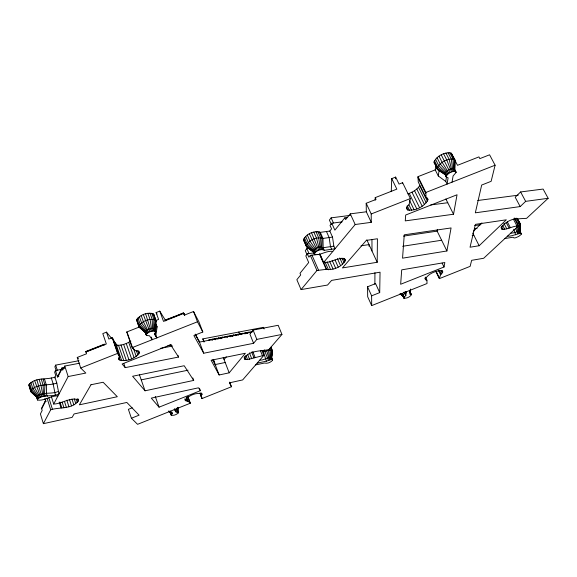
<?xml version="1.0" encoding="UTF-8"?>
<svg xmlns="http://www.w3.org/2000/svg" width="577" height="577" viewBox="0 0 577 577"><rect width="100%" height="100%" fill="white"/><g stroke="black" fill="none" stroke-linecap="round" stroke-linejoin="round"><path stroke-width="0.87" d="M374.884 284.23L374.927 272.712M375.201 200.197L375.209 197.637L396.839 189.141L391.74 178.625L395.656 177.089L399.053 184.085L402.616 182.685L410.37 198.56L409.165 204.294L407.117 206.761L406.662 208.182L406.929 209.314L407.896 210.071C415.454 211.016 424.513 206.71 427.932 199.801L427.723 198.647L426.006 197.659L418.253 181.993L418.015 176.641L435.332 169.847M377.207 262.283L377.423 238.763L366.337 240.393L342.428 267.93L377.207 262.283L366.828 239.837M425.437 277.104L426.922 280.206L427.023 283.538L371.682 305.608L371.631 295.828L379.702 292.611L380.048 272.193L331.609 280.386L327.563 285.045L301.064 289.589L296.845 279.701L300.711 274.94L300.004 273.289L308.695 262.528L305.803 255.871L307.404 253.858L314.27 252.827M520.18 231.846L520.346 223.977L517.187 218.366L520.346 223.977L520.18 231.846L521.341 234.046L521.045 234.55L518.831 236.346L515.759 237.717L514.129 237.976L512.982 237.241L504.911 238.517M454.46 169.609L454.575 163.327M176.988 408.083L176.93 409.858L177.702 412L178.618 412.548C176.973 414.538 173.742 415.829 171.21 415.202L170.381 412.771L168.484 410.997M391.249 191.629L391.74 178.625M410.341 289.661L410.211 292.979L410.579 289.055M410.398 289.813L410.29 292.236L411.401 294.724C409.901 297.011 406.511 298.698 403.806 298.107L402.696 295.619L400.763 294.111M517.612 219.621L517.648 218.871M395.57 178.827L395.656 177.089M521.341 234.046L519.949 231.175L519.891 223.479L517.641 223.342L514.936 218.214M402.558 183.645L402.616 182.685M271.493 357.718L271.731 354.545M272.596 360.264L272.394 359.666L271.233 359.536L266.386 361.18L263.451 351.948L268.413 350.232L272.055 350.261L271.515 357.488L272.596 360.264C270.728 362.399 267.389 363.835 264.569 363.012L255.64 364.895M271.435 358.519L272.474 350.722L271.01 347.123M271.717 358.086L272.474 350.722L272.055 350.261M403.806 298.107L403.864 297.371L405.84 295.547L406.201 291.839M177.723 407.297L177.471 409.937L178.243 412.072M404.989 291.673L404.823 293.368L405.84 295.547M410.117 290.281L409.742 294.097L411.401 294.724M426.006 197.659L425.862 192.466L418.015 176.641M332.518 237.089L322.969 238.431C317.09 236.346 308.313 240.111 306.192 246.04L313.333 251.954L306.632 246.855L303.538 239.96C305.586 234.002 314.422 230.209 320.271 232.358L322.969 238.431L323.163 247.721L324.324 250.339L335.021 248.759L333.852 246.155L332.518 237.089L329.813 231.052L320.271 232.358M435.859 164.921L435.231 169.883L438.311 175.992L445.776 181.459L447.117 184.099L448.098 177.774L446.201 176.959L444.766 173.706C446.374 170.446 450.666 168.159 454.265 168.801L456.09 172.465L453.082 175.978L452.029 182.166M177.233 411.206L178.069 407.622M178.134 407.55L177.658 410.781M438.311 175.992L439.083 170.258L437.287 169.22L434.005 161.978C436.731 155.992 444.593 151.773 451.077 153.093L454.986 160.053L454.719 169.797L454.986 160.053L451.077 153.093M155.09 334.047L156.85 337.87L155.09 334.047L156.288 325.644L155.473 323.38M155.905 335.266L157.103 326.885L155.465 322.37M177.853 410.413L178.214 407.932M446.915 250.973L451.07 227.937L404.253 234.817L402.551 258.171L446.915 250.973L437.142 231.139L437.402 229.365M155.768 322.226L154.614 329.878L156.158 321.201L153.749 314.234C148.246 311.472 139.591 314.725 136.641 320.026L139.057 327.015L145.793 332.886L146.738 335.533L149.486 335.764L152.22 339.702L151.282 337.091M445.776 181.459L446.497 176.692M28.85 385.371L31.129 392.043L37.418 397.733L30.682 391.372L28.98 384.506C35.406 376.925 46.578 380.135 54.93 377.134L56.813 383.085L58.969 394.026C52.204 397.243 43.261 393.932 37.505 399.248L37.664 400.077C44.53 401.102 50.913 395.469 57.967 395.945M324.324 250.339C321 248.334 315.626 250.743 314.241 254.132L314.479 254.58C320.552 255.582 326.402 250.396 332.814 251.406M514.222 218.063L518.398 225.975L483.677 258.265L471.633 260.328L470.147 266.35L439.299 278.648L440.547 274.767L442.768 271.955L441.91 270.685C435.758 270.505 428.632 273.592 425.35 278.9L425.523 279.657L426.922 280.206M444.023 267.007L444.831 262.528L401.707 269.856L400.654 284.266L444.023 267.007L442.112 263.09M453.536 214.233L457.049 194.759L405.689 215.019L405.263 220.89L453.536 214.233L445.862 198.971M301.064 289.589L316.932 270.512L326.229 269.344C333.138 270.534 342.377 266.805 345.298 260.213L344.592 258.633M452.159 154.939L457.503 165.31L478.932 156.894L479.848 158.625L489.577 154.802L495.102 165.21L491.128 181.322L481.68 185.051L475.325 212.819L520.18 206.58L525.654 201.359L548.15 198.3L543.101 189.061L520.613 191.953L515.196 197.226L520.18 206.58M132.212 407.802L128.382 409.331L131.412 418.238L139.093 415.166L126.832 402.457L74.101 413.947L72.125 417.366L43.39 423.677L50.689 409.785C59.546 406.9 72.817 409.526 78.501 400.46L77.967 398.815M434.005 161.978L438.044 169.955L445.249 174.687L437.287 169.22L437.135 168.174C439.941 162.216 447.774 158.026 454.265 159.288L454.265 168.801L456.09 172.465M104.704 344.974L104.307 344.195L85.785 351.508L85.959 352.035L106.334 343.979L102.8 333.593L106.485 332.136L108.851 339.052L112.205 337.725L114.333 341.497L119.677 357.033L118.761 358.8L119.086 359.723C125.851 362.255 135.602 358.815 139.425 352.713L138.191 351.104L135.559 350.744L132.191 347.628L126.724 331.999L139.793 326.834M146.738 335.533L146.183 334.739C147.907 331.862 152.588 330.08 155.682 331.486L155.574 332.511L154.283 334.004L156.035 336.665M456.032 171.888L455.635 171.484C452.036 170.85 447.752 173.129 446.129 176.389L446.201 176.959M78.97 360.704L55.673 365.118L54.88 366.734L56.221 370.961M61.609 369.367L55.45 370.549L54.656 372.158L55.731 375.548L54.541 377.921M169.335 411.141L170.568 412.404L170.453 413.06L171.319 413.32L169.487 411.48M45.929 401.022L45.15 401.188L41.537 408.336L42.186 410.449L40.412 413.933L43.39 423.677M58.825 376.406L58.01 376.565L57.851 376.053L61.955 367.931L62.778 367.773L62.943 368.292M41.688 408.819L45.67 400.95L44.905 398.491M171.867 412.086L172.379 413.514L171.21 415.202M79.763 363.178L64.783 366.042L62.677 370.182L61.955 367.931M78.501 400.46L78.09 399.688C69.867 397.048 61.912 403.922 53.704 404.051L68.158 376.55L64.783 366.042M229.682 382.104L231.464 386.756L202.044 398.534L201.092 395.959L201.986 393.918C196.346 392.209 188.895 395.36 185.253 399.883L185.376 400.561L188.095 401.159L190.331 403.215L137.564 424.326L131.412 418.238M407.91 193.872C412.447 192.292 417.027 189.797 419.724 185.693L427.413 201.236M212.17 340.365L213.238 338.937L213.418 339.406M215.25 339.774L216.325 338.346L217.017 338.209L217.197 338.677M217.817 339.276L218.899 337.848L219.087 338.317M220.883 338.692L221.972 337.264L222.657 337.127L222.837 337.595M221.568 338.555L222.657 337.127M227.158 337.48L228.254 336.059L228.442 336.521M230.281 336.78L231.29 335.475L231.968 335.345L232.156 335.807M232.127 336.427L233.144 335.122L233.822 334.992L234.002 335.453M232.805 336.297L233.822 334.992M235.813 335.72L236.837 334.415L237.508 334.285L237.695 334.747M236.483 335.59L237.508 334.285M238.323 335.237L239.347 333.932L239.534 334.393M308.608 248.377L306.863 248.637L305.276 250.656L307.123 254.911M350.239 215.38L331.133 217.854L329.388 220.068L331.364 224.475M241.309 334.66L242.34 333.355L243.011 333.225L243.198 333.686M342.147 221.849L331.768 223.227L330.015 225.434L331.566 228.874L329.373 231.608M224.078 359.558L226.271 356.802M244.958 333.96L245.997 332.655L246.66 332.525L246.848 332.987M247.439 333.484L248.478 332.179L248.665 332.64M315.359 254.753L310.325 255.359L308.854 257.191L307.404 253.858M250.396 332.915L252.106 331.486L252.286 331.941L199.512 342.074L195.25 334.328M261.871 350.383L263.869 355.367L247.569 359.579L244.821 359.291L244.23 357.92C249.884 350.189 260.609 351.364 268.868 349.583L281.944 334.436L278.186 325.291L253.101 330.08L249.899 334.054L253.584 343.308L203.724 353.225L193.879 335.554L202.808 332.013L198.993 321.988L193.547 311.501L184.373 315.121L183.536 312.9L165.173 320.148L165.361 320.668M113.813 342.147L114.333 341.497M347.505 217.486L344.83 217.832L334.884 230.136L331.768 223.227M319.608 253.75L323.502 262.607L355.187 224.511L371.256 222.333L366.33 211.795L350.282 213.858L345.63 219.592L344.83 217.832M229.177 372.829L245.355 353.261L211.103 360.243L219.137 374.978L229.177 372.829L223.227 357.358M253.584 343.308L256.823 339.384L281.944 334.436M263.869 355.367L242.65 379.933L229.415 382.839L231.464 386.756M473.616 231.052L481.896 222.91M479.155 245.737L506.317 219.808L475.412 224.359L470.039 247.216L479.155 245.737L472.722 233.043M548.15 198.3L526.613 218.337L518.997 218.77C512.326 218.156 504.969 222.152 501.233 227.626L501.853 229.17C507.536 229.999 512.643 225.766 518.398 225.975M114.801 344.952C120.355 346.214 126.139 343.935 130.871 341.122M507.407 236.195C512.261 236.541 516.502 233.562 521.11 233.382L521.363 233.649M200.349 390.687L198.488 387.809L151.297 398.123L159.05 407.189L200.349 390.687L199.44 388.22M371.682 305.608L367.693 296.78L367.535 286.791L375.577 283.595L379.702 292.611M86.016 351.761L104.531 344.447M176.187 316.146L165.173 320.148M177.853 315.489L183.536 312.9M68.158 376.55L85.814 373.067L80.701 368.003L77.253 357.444L86.536 353.78L85.785 351.508M80.701 368.003L117.593 353.405L119.677 357.033M132.191 347.628L197.457 321.793L202.808 332.013M371.256 222.333L371.213 213.973L410.37 198.56M425.862 192.466L495.102 165.21M155.321 320.704L158.596 319.413L156.1 312.575L159.764 311.126L165.75 320.848M366.33 211.795L366.193 203.277L376.053 199.404L375.209 197.637M193.699 380.409L184.193 365.731L132.602 376.254L145.036 390.802L193.699 380.409L192.797 377.964M257.162 363.128L266.386 361.18M259.643 360.228C263.84 360.445 267.403 357.04 271.515 357.488L272.625 359.911M46.081 401.52L45.302 401.679L45.15 401.188M141.221 379.875L188.052 370.182M215.178 364.57L225.203 362.493M58.162 391.466C51.403 394.682 42.453 391.329 36.712 396.659L37.418 399.71M56.813 383.085C48.439 386.1 37.289 382.991 30.819 390.521L30.682 391.372L36.625 397.12L37.664 400.077M178.574 357.048L170.619 344.772L122.129 364L125.231 367.628L178.574 357.048L177.976 355.425M57.851 376.053L58.659 375.894M64.747 367.946L62.121 368.451L57.606 377.365L55.45 370.549M167.943 345.522L171.477 344.851M203.984 341.981L202.815 338.887L263.473 327.332L264.129 328.948M160.442 348.349L172.653 346.012M213.238 338.937L212.545 339.067L212.725 339.536M218.899 337.848L218.214 337.978L218.394 338.454M228.254 336.059L227.576 336.189L227.756 336.651M239.347 333.932L238.676 334.061L238.856 334.523M248.478 332.179L247.814 332.309L247.995 332.77M323.502 262.607C330.765 263.22 337.826 256.621 344.88 259.289L345.298 260.213M510.414 233.317L514.583 232.661L518.709 231.117L520.202 231.442M402.631 246.278L441.629 240.248M472.195 235.531L473.847 235.279M361.029 245.809L369.035 244.612L369.056 246.307M474.402 228.802L477.078 228.398M333.852 246.155L323.163 247.721C319.853 245.687 314.458 248.103 313.095 251.507L314.479 254.58M403.489 236.116L437.142 231.139M474.683 225.585L480.922 224.669M477.713 200.507L518.204 195.177M430.781 204.929L447.752 202.729M317.061 254.572L320.177 254.601L326.791 269.625M174.211 409.663L176.158 412.093L177.702 412M174.413 408.725L175.386 409.944L177.788 410.124L178.618 412.548M399.94 293.808L403.15 296.131L404.16 298.295M440.475 171.138L442.566 172.458M443.958 173.345L445.35 174.225M437.135 168.174L444.766 173.706L446.612 177.355M400.445 294.075L403.15 296.131M145.793 332.886L139.057 327.015L136.641 320.026M403.547 292.272L404.823 293.368L402.854 295.2L402.796 295.936M400.965 293.57L402.854 295.2L403.864 297.371M169.205 411.935L170.453 413.06M169.003 411.617L170.77 413.247L171.535 415.382M142.966 329.676L145.931 332.511M434.164 163.039L434.921 163.789M402.082 293.52L404.282 296.874M77.253 357.444L78.393 358.613M170.475 411.163L172.379 413.514M106.485 332.136L111.873 338.713M113.489 340.682L117.73 345.868M126.724 331.999L127.178 332.604M157.103 326.885L155.552 324.49M156.1 312.575L157.038 314.061M184.38 314.436L184.727 315.222L183.731 313.412L163.522 321.396L159.764 311.126M195.473 334.588L196.029 335.742M195.848 335.259L196.396 336.42M196.216 335.937L196.764 337.091M196.584 336.607L197.269 337.999M197.449 338.18L197.63 338.663M197.817 338.843L197.998 339.319M198.178 339.5L198.358 339.976M198.538 340.156L198.719 340.632M198.899 340.812L199.303 341.699M199.123 341.223L203.724 353.225M199.483 341.873L199.664 342.349M303.538 239.96L306.632 246.855L313.874 252.243L315.028 254.861M212.718 360.005L215.755 365.638M520.613 191.953L525.654 201.359M202.815 338.887L204.107 341.786M518.384 221.07L519.92 223.984M516.264 218.142L518.968 223.263L519.437 231.067L520.598 233.274M513.342 219.044L517.1 226.17M519.87 233.324L518.709 231.117L517.641 223.342M518.968 233.534L517.8 231.319L516.603 226.249M517.951 233.887L515.622 228.413M515.744 234.875L513.718 229.271M507.385 221.957L510.299 227.526M506.195 222.491L509.109 228.059M503.894 223.285L506.801 228.853M502.661 225.34L504.738 229.321M501.391 226.242L503.05 229.43M501.067 227.663L501.853 229.17M453.508 158.04L451.798 153.871M449.793 152.689L452.988 158.891L453.558 168.592L454.928 171.275M448.033 152.674L451.228 158.884L452.584 168.599L453.962 171.282M445.927 153.056L449.115 159.281L451.423 168.823L452.794 171.506M443.612 153.814L446.8 160.038L451.51 171.932M441.246 154.888L450.204 172.523M448.956 173.251L442.177 162.44L439.01 156.208M447.86 174.052L446.49 171.369L440.208 163.904L437.041 157.68M446.987 174.881L445.617 172.198L438.643 165.419L435.491 159.202M446.396 175.675L445.033 172.999L437.597 166.876L434.452 160.666M417.928 177.608L425.754 193.403M426.771 197.464L427.932 199.801M418.556 187.337L426.215 202.852M416.789 189.04L424.427 204.539M414.546 190.698L422.155 206.177M411.978 192.191L419.566 207.662M409.259 193.425L416.825 208.903M409.583 200.515L414.12 209.812M442.018 270.404L442.768 271.955M441.181 270.649L442.314 272.971M408.978 204.9L411.617 210.331M439.422 270.281L441.297 274.14M407.232 205.758L409.497 210.417M438.304 270.137L440.547 274.767M406.388 206.955L407.896 210.071M436.068 271.132L439.407 278.035M435.967 271.753L439.299 278.648M425.537 278.576L426.28 280.126M424.78 278.107L425.523 279.657M411.307 294.4L409.937 292.041L410.961 294.205M366.193 203.277L371.213 213.973M405.415 291.558L406.1 293.015M350.282 213.858L355.187 224.511M367.535 286.791L371.631 295.828M331.133 217.854L333.456 223.003M343.618 258.244L345.032 261.403M341.988 258.049L344.108 262.773M339.766 257.941L342.587 264.237M326.445 231.521L329.15 237.565L330.491 246.653L331.652 249.264M337.415 258.619L340.574 265.694M335.057 259.967L338.209 267.043M332.157 260.335L335.648 268.197M319.297 231.795L322.002 237.875L321.858 246.999L323.019 249.625M317.833 231.55L320.531 237.645L321.043 246.884L322.204 249.516M329.575 261.215L333.059 269.077M315.965 231.658L318.663 237.76L320.011 246.956L321.173 249.589M327.13 261.756L330.614 269.632M313.83 232.105L316.528 238.214L318.836 247.208L319.997 249.841M324.995 261.929L328.479 269.82M311.573 232.856L318.749 250.259M319.615 254.306L326.229 269.344M317.516 250.822L309.351 233.865M316.391 251.478L315.23 248.838L310.008 241.172L307.325 235.055M315.439 252.185L314.285 249.545L308.306 242.463L305.63 236.354M314.739 252.892L313.585 250.259L307.051 243.761L304.382 237.659M314.335 253.555L313.181 250.93L306.329 244.98L303.668 238.892M311.962 255.113L318.569 270.245M310.325 255.359L316.932 270.512M306.863 248.637L309.034 253.613M270.887 347.376L272.423 351.371M270.317 347.844L271.197 350.015L271.039 357.358L271.918 359.536M269.372 348.558L269.957 350.001L270.353 357.358L271.233 359.536M270.375 359.666L269.502 357.488L268.413 350.232M269.416 359.918L266.675 350.679M264.28 349.864L268.42 360.272M262.867 350.491L263.451 351.948M253.101 330.08L256.823 339.384M260.429 350.679L262.427 355.67M251.442 331.609L251.622 332.071M250.476 332.294L250.295 331.833L249.632 331.963L249.812 332.417M245.997 332.655L246.177 333.117M252.769 351.581L255.092 357.423M245.023 333.34L244.836 332.879L244.172 333.008L244.352 333.47M251.673 352.064L253.995 357.913M242.34 333.355L242.528 333.816M249.415 352.864L251.723 358.714M241.366 334.04L241.179 333.578L240.508 333.708L240.696 334.17M238.82 332.027L239.794 334.501M247.555 354.264L249.538 359.283M245.917 355.389L247.569 359.579M236.837 334.415L237.017 334.876M244.72 356.42L245.961 359.586M235.849 335.1L235.668 334.638L234.99 334.768L235.171 335.23M244.201 357.711L244.821 359.291M233.144 335.122L233.324 335.583M231.29 335.475L231.471 335.937M230.295 336.167L230.115 335.699L229.437 335.828L229.617 336.297M226.573 336.881L226.393 336.413L225.708 336.542L225.895 337.011M224.713 337.242L224.525 336.773L223.84 336.903L224.027 337.372M221.972 337.264L222.152 337.733M220.962 337.956L220.782 337.487L220.097 337.617L220.277 338.093M216.325 338.346L216.512 338.814M215.315 339.045L215.134 338.569L214.442 338.706L214.622 339.175M211.521 339.766L211.341 339.298L210.648 339.435L210.829 339.903M209.624 340.134L209.444 339.665L208.744 339.795L208.924 340.271M213.519 359.745L214.795 363.113M213.216 359.399L219.137 374.978M193.547 311.501L197.457 321.793M195.235 334.155L195.653 335.071M184.575 314.948L183.962 313.664L184.157 314.176M201.474 392.98L202.073 394.603M200.695 393.038L201.597 395.469M199.959 392.908L202.044 398.534M199.995 393.312L201.784 398.137M187.979 396.774L190.331 403.215M187.705 396.377L190.057 402.833M186.616 397.099L188.095 401.159M186.09 397.942L187.28 401.195M185.477 399.378L186.068 401.008M184.784 398.923L185.376 400.561M156.158 321.201L153.749 314.234M152.977 313.585L155.199 319.701L154.297 328.508L155.256 331.148M151.672 313.21L153.893 319.333L153.576 328.313L154.535 330.96M149.926 313.123L152.155 319.261L152.609 328.284L153.569 330.931M155.79 331.955L154.723 328.847L155.97 320.336C150.431 317.646 141.834 320.899 138.826 326.164L145.231 332.085L146.183 334.739M154.852 330.534L155.574 332.511M147.863 313.347L150.085 319.492L151.47 328.421L152.429 331.068M145.62 313.859L151.188 331.364M149.926 331.797L143.348 314.624M177.918 411.495L178.43 412.916M148.743 332.33L143.421 321.757L141.214 315.59M147.719 332.936L146.767 330.275L141.567 322.853L139.367 316.694M175.386 409.944L176.158 412.093M146.911 333.564L145.959 330.909L140.117 324.014L137.925 317.855M146.392 334.184L145.44 331.53L139.187 325.139L136.994 318.994M146.298 335.201L145.231 332.085C146.94 329.207 151.636 327.419 154.723 328.847L154.838 329.316M170.568 412.404L171.326 414.553M139.05 325.341L139.865 327.635M155.256 396.421L159.05 407.189M138.855 351.097L139.425 352.713M137.867 350.628L138.999 353.852M136.417 350.859L137.91 355.115M133.251 347.917L136.23 356.413M127.467 333.427L132.645 348.205M128.729 342.385L134.073 357.668M139.454 374.805L145.036 390.802M126.255 343.503L131.585 358.786M123.615 344.404L128.931 359.702M120.982 345.032L126.284 360.351M118.53 345.349L123.824 360.697M123.781 363.423L125.231 367.628M116.417 345.32L121.711 360.704M114.563 342.002L115.717 345.363M112.695 338.324L118.069 353.975M118.985 357.127L120.095 360.373M112.205 337.725L117.593 353.405M118.53 358.101L119.086 359.723M104.307 344.195L104.487 344.714M77.441 398.967L78.234 401.426M76.265 399.255L77.318 402.53M64.198 367.499L64.364 368.018M74.238 398.786L75.811 403.691M71.995 399.111L73.82 404.838M69.399 399.342L71.483 405.883M55.673 365.118L57.289 370.196M66.867 400.229L68.944 406.771M64.566 401.7L66.384 407.441M62.15 402.09L63.96 407.838M60.03 402.183L61.847 407.939M59.2 402.075L61.011 407.838M51.259 377.856L53.134 383.82L55.291 394.783M51.353 396.514L53.704 404.051M44.523 379.168L46.384 385.155L46.485 393.831L47.285 396.413M43.059 378.938L44.927 384.938L44.508 393.564L45.316 396.154M48.865 397.813L52.471 409.41M41.205 378.981L43.073 384.982L43.484 393.601L44.285 396.19M47.083 398.18L50.689 409.785M39.085 379.284L40.945 385.299L43.116 396.37M36.841 379.832L41.876 396.687M40.657 397.106L34.634 380.589M39.539 397.611L38.738 395.014L34.469 387.528L32.622 381.498M38.594 398.166L37.801 395.57L32.774 388.53L30.934 382.508M37.902 398.721L37.108 396.125L31.533 389.554L29.694 383.532M37.505 399.248L36.712 396.659L30.819 390.521L28.98 384.506M371.949 239.419L371.992 251.009M90.986 384.736L79.374 404.823L117.311 396.724L103.139 382.262L90.986 384.736"/></g></svg>
